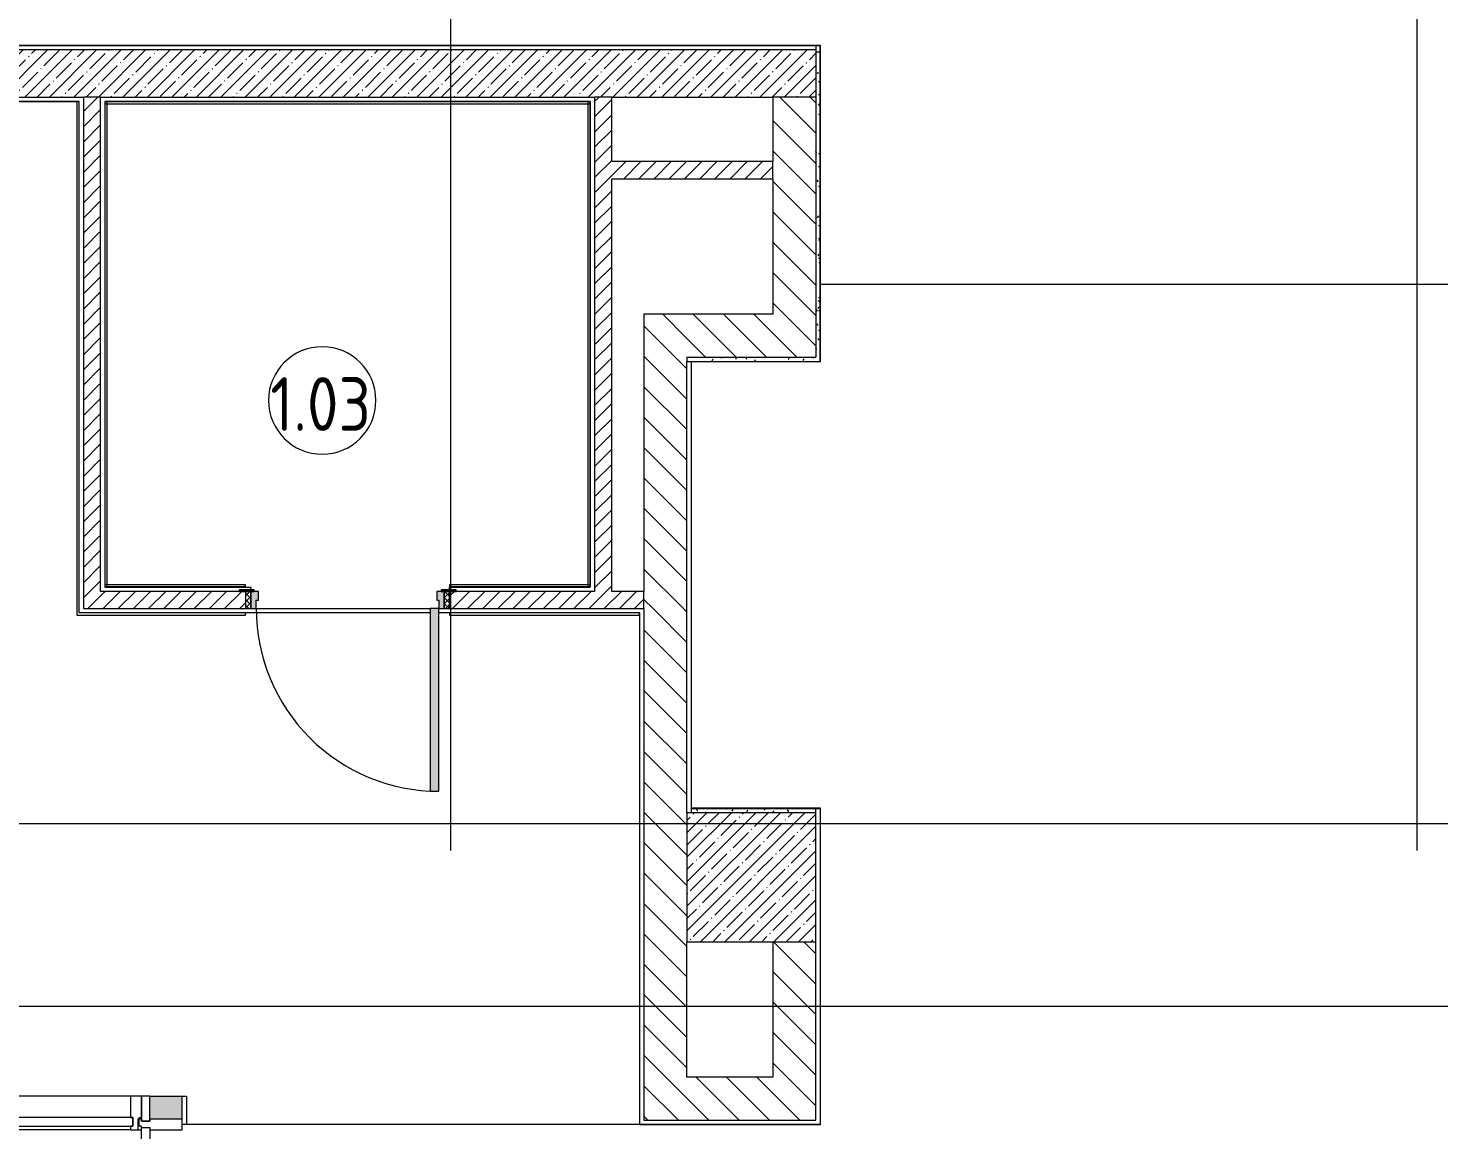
# Model space of a CAD drawing. Header units: millimetres. Extents: x -7229 to 193500, y -8553 to 29000.
# Drawn here: x 141816 to 148383, y 20725 to 25851 of the extents above; entities that cross this region are included whole.
import ezdxf

# ---------------------------------------------------------------- set-up
doc = ezdxf.new("R2010")
doc.units = ezdxf.units.MM
doc.linetypes.add('Осевая', pattern=[15875, 3175, -2381.25, 7937.5, -2381.25])
for name, color, linetype, lineweight in [('A-AREA-IDEN', 7, 'Continuous', 9), ('A-GLAZ-CURT-2', 7, 'Continuous', 9), ('A-GLAZ-CWMG-3', 7, 'Continuous', 9), ('A-WALL-4', 7, 'Continuous', 13), ('I-WALL-5', 7, 'Continuous', 9), ('S-COLS-2', 7, 'Continuous', 9), ('Оси', 7, 'Continuous', 9), ('Оси-2', 7, 'Осевая', 9)]:
    doc.layers.add(name, color=color, linetype=linetype, lineweight=lineweight)
for name, color, linetype, lineweight, true_color in [('A-DETL-GENF-7', 7, 'Continuous', 9, 0xaaaaaa), ('A-DETL-GENF-8', 7, 'Continuous', 9, 0xe2e2e2), ('A-DOOR-4', 7, 'Continuous', 9, 0xaaaaaa), ('A-DOOR-5', 7, 'Continuous', 9, 0xe2e2e2), ('A-DOOR-FRAM-4', 7, 'Continuous', 9, 0xe2e2e2), ('A-DOOR-FRAM-5', 7, 'Continuous', 9, 0xaaaaaa), ('A-FLOR-3', 7, 'Continuous', 9, 0xaaaaaa), ('A-GLAZ-CWMG-4', 7, 'Continuous', 9, 0x383e42), ('I-WALL-7', 9, 'Continuous', 9, 0x808080)]:
    doc.layers.add(name, color=color, linetype=linetype, lineweight=lineweight, true_color=true_color)
doc.styles.add('GOST Common', font='GOST_Common.ttf', dxfattribs={"width": 0.9, "height": 250})
pattern_1 = [(45, (135772.895, 0), (-35.35534, 35.35534), [])]
pattern_2 = [(135, (135772.9, 0), (-70.71068, -70.71068), [])]
pattern_3 = [(0, (135772.895, 0), (121.92, 30.48), [10.058, -81.382, 10.058, -81.382, -487.68]), (0, (135772.895, 0), (121.92, 30.48), [-182.88, 10.058, -172.822, 10.058, -81.382, -213.36]), (0, (135772.895, 0), (121.92, 30.48), [-457.2, 10.058, -50.902, 10.058, -142.342]), (120, (135818.615, 15.24), (-87.356454, 90.345817), [10.058, -81.382, 10.058, -81.382, -487.68]), (120, (135818.615, 15.24), (-87.356454, 90.345817), [-182.88, 10.058, -172.822, 10.058, -81.382, -213.36]), (120, (135818.615, 15.24), (-87.356454, 90.345817), [-457.2, 10.058, -50.902, 10.058, -142.342]), (240, (135833.855, 76.2), (-34.563546, -120.825817), [10.058, -81.382, 10.058, -81.382, -487.68]), (240, (135833.855, 76.2), (-34.563546, -120.825817), [-182.88, 10.058, -172.822, 10.058, -81.382, -213.36]), (240, (135833.855, 76.2), (-34.563546, -120.825817), [-457.2, 10.058, -50.902, 10.058, -142.342])]

# ---------------------------------------------------------------- blocks, each defined once
blk = doc.blocks.new('Прямоугольный импост - Импост структурный с накладкой - 160мм-19877844-План зашивки приборов отопления в осях 1-12')
at = {"layer": 'A-GLAZ-CWMG-3'}
for p, q in [((-50, 0), (-50, 17)), ((-50, 17), (0, 17)), ((-40, 0), (-50, 0)), ((-40, -40), (-40, 0)), ((0, 0), (-10, 0)), ((-10, 0), (-10, -40)), ((0, 7), (0, 0)), ((-50, -140), (-50, -40)), ((-50, -40), (-40, -40)), ((-10, -40), (0, -40)), ((0, -40), (0, -140)), ((0, -140), (-50, -140))]:
    blk.add_line(p, q, dxfattribs=at)
blk = doc.blocks.new('Прямоугольный импост - Импост структурный с накладкой - 190мм-24242608-План зашивки приборов отопления в осях 1-12')
at = {"layer": 'A-GLAZ-CWMG-4'}
for points in [[(6760, 20775), (6760, 20882), (6610, 20882), (6610, 20775), (6650.3, 20775)], [(6560, 20775), (6570, 20775), (6570, 20782), (6560, 20782)]]:
    blk.add_hatch(color=256, dxfattribs=at).paths.add_polyline_path(points)
at = {"layer": 'A-GLAZ-CWMG-3'}
for p in [(6610, 20882), (6760, 20775)]:
    blk.add_line(p, (6760, 20882), dxfattribs=at)
blk = doc.blocks.new('110_Дверь_СКБ_1Ст_Внутренняя1 - Д-8т 950x2100h_СУ-31746493-План зашивки приборов отопления в осях 1-12')
at = {"layer": 'A-DOOR-4'}
h = blk.add_hatch(dxfattribs=at)
h.set_pattern_fill('FP_25', color=256, style=0, pattern_type=2)
h.set_pattern_definition([(135, (1826.41, 104.685), (-14.14214, -14.14214), []), (225, (1826.41, 104.685), (14.14214, -14.14214), [])])
h.paths.add_polyline_path([(462.5, 40), (462.5, -40), (487.5, -40), (487.5, 40)])
at = {"layer": 'A-DOOR-5'}
h = blk.add_hatch(color=256, dxfattribs=at)
h.paths.add_polyline_path([(462.5, 40), (437.5, 40), (437.5, 0), (427.5, 0), (427.5, -40), (462.5, -40)])
h.paths.add_polyline_path([(-437.5, 40), (-437.5, -40), (-402.5, -40), (-402.5, 0), (-412.5, 0), (-412.5, 40), (-422.5, 40)])
at = {"layer": 'A-DOOR-FRAM-4'}
for points in [[(-412.5, 890), (-412.5, 40), (-372.5, 40), (-372.5, 890)], [(-422.5, -40), (-492.5, -40), (-492.5, -48), (-422.5, -48)], [(462.5, -40), (447.5, -40), (447.5, -48), (517.5, -48), (517.5, -40), (487.5, -40)]]:
    blk.add_hatch(color=256, dxfattribs=at).paths.add_polyline_path(points)
at = {"layer": 'A-DOOR-FRAM-5'}
h = blk.add_hatch(dxfattribs=at)
h.set_pattern_fill('FP_26', color=256, style=0, pattern_type=2)
h.set_pattern_definition([(45, (-296.384, 104.685), (-14.1421, 14.1421), []), (135, (-296.384, 104.685), (-14.1421, -14.1421), [])])
h.paths.add_polyline_path([(-462.5, 40), (-462.5, -40), (-437.5, -40), (-437.5, 40)])
at = {"layer": 'A-DOOR-4'}
for p, q in [((-412.5, 890), (-412.5, 40)), ((-372.5, 890), (-412.5, 890)), ((-372.5, 40), (-372.5, 890)), ((-412.5, 40), (-372.5, 40))]:
    blk.add_line(p, q, dxfattribs=at)
blk.add_arc((-412.5, 40), 850, 360, 90, dxfattribs=at)
at = {"layer": 'A-DOOR-FRAM-5'}
for p, q in [((-437.5, 40), (-462.5, 40)), ((-462.5, 40), (-462.5, -40)), ((-412.5, 40), (-437.5, 40)), ((-437.5, 40), (-437.5, -40)), ((-437.5, -40), (-437.5, 40)), ((-412.5, 0), (-412.5, 40)), ((-402.5, 0), (-412.5, 0)), ((-402.5, -40), (-402.5, 0)), ((437.5, 0), (427.5, 0)), ((427.5, 0), (427.5, -40)), ((437.5, 40), (437.5, 0)), ((462.5, 40), (437.5, 40)), ((462.5, -40), (462.5, 40)), ((487.5, 40), (462.5, 40)), ((462.5, 40), (462.5, -40)), ((487.5, -40), (487.5, 40)), ((-422.5, -40), (-492.5, -40)), ((-492.5, -40), (-492.5, -48)), ((-492.5, -48), (-422.5, -48)), ((-462.5, -40), (-437.5, -40)), ((-422.5, -39), (-437.5, -39)), ((-437.5, -39), (-437.5, -40)), ((-437.5, -40), (-402.5, -40)), ((-437.5, -40), (-422.5, -40)), ((-422.5, -40), (-422.5, -39)), ((-422.5, -48), (-422.5, -40)), ((427.5, -40), (462.5, -40)), ((462.5, -39), (447.5, -39)), ((447.5, -39), (447.5, -40)), ((447.5, -40), (462.5, -40)), ((517.5, -40), (447.5, -40)), ((447.5, -40), (447.5, -48)), ((447.5, -48), (517.5, -48)), ((462.5, -40), (462.5, -39)), ((462.5, -40), (487.5, -40)), ((517.5, -48), (517.5, -40))]:
    blk.add_line(p, q, dxfattribs=at)
blk = doc.blocks.new('Системная панель - Стекло - 40мм-31929511-План зашивки приборов отопления в осях 1-12')
at = {"layer": 'A-GLAZ-CURT-2'}
for p, q in [((58.5, 40), (-58.5, 40)), ((-58.5, 40), (-58.5, 0)), ((-58.5, 0), (58.5, 0)), ((58.5, 0), (58.5, 40))]:
    blk.add_line(p, q, dxfattribs=at)
blk = doc.blocks.new('Системная панель - Стекло - 40мм-23770450-План зашивки приборов отопления в осях 1-12')
at = {"layer": 'A-GLAZ-CURT-2'}
h = blk.add_hatch(dxfattribs=at)
h.set_pattern_fill('FP_173', color=256, style=0, pattern_type=2)
h.set_pattern_definition([(45, (-6157.5, -20642), (-282.843, 282.843), [200, -600]), (45, (-6357.5, -20742), (-282.843, 282.843), [600, -200]), (45, (-5957.5, -20842), (-282.843, 282.843), [200, -600])])
h.paths.add_polyline_path([(462.5, 0), (472.5, 0), (472.5, 40), (-472.5, 40), (-472.5, 0), (256.5, 0)])
for p, q in [((472.5, 40), (-472.5, 40)), ((-472.5, 40), (-472.5, 0)), ((-472.5, 0), (472.5, 0)), ((472.5, 0), (472.5, 40))]:
    blk.add_line(p, q, dxfattribs=at)
blk = doc.blocks.new('Прямоугольный импост - Импост структурный с накладкой - 160мм-23770448-План зашивки приборов отопления в осях 1-12')
at = {"layer": 'A-GLAZ-CWMG-3'}
for p, q in [((6520, 20882), (5595, 20882)), ((6520, 20725), (5595, 20725))]:
    blk.add_line(p, q, dxfattribs=at)
blk = doc.blocks.new('Прямоугольный импост - Импост структурный с накладкой - 190мм-V146-План зашивки приборов отопления в осях 1-12')
at = {"layer": 'A-GLAZ-CWMG-3'}
for p, q in [((-25, 0), (-25, 17)), ((-25, 17), (25, 17)), ((-15, 0), (-25, 0)), ((-15, -40), (-15, 0)), ((25, 17), (25, 0)), ((-25, -190), (-25, -40)), ((-25, -40), (-15, -40)), ((25, -40), (25, -190)), ((25, -190), (-25, -190))]:
    blk.add_line(p, q, dxfattribs=at)
blk = doc.blocks.new('Дверь_Витражная_остекление_ - ДВН_ДАО_Главный вход_1800 в свету 3-32257949-План зашивки приборов отопления в осях 1-12')
at = {"layer": 'A-DETL-GENF-8'}
for points in [[(-707, -17), (-752, -17), (-752, -504), (-707, -504), (-707, -109.5)], [(860, -256), (860, -17), (815, -17), (815, -1000), (860, -1000)]]:
    blk.add_hatch(color=256, dxfattribs=at).paths.add_polyline_path(points)
at = {"layer": 'A-DETL-GENF-7'}
for p, q in [((-752, -504), (-752, -17)), ((-752, -17), (-752, -504)), ((-707, -504), (-707, -17)), ((-707, -504), (-707, -17)), ((815, -1000), (815, -17)), ((815, -17), (815, -1000)), ((860, -1000), (860, -17)), ((860, -1000), (860, -17)), ((-752, -80), (-707, -80)), ((-742, -424), (-742, -80)), ((-698, -424), (-698, -80)), ((806, -920), (806, -80)), ((860, -80), (815, -80)), ((850, -920), (850, -80)), ((-752, -424), (-707, -424)), ((-752, -504), (-707, -504)), ((-752, -504), (-707, -504)), ((860, -920), (815, -920)), ((860, -1000), (815, -1000)), ((815, -1000), (860, -1000))]:
    blk.add_line(p, q, dxfattribs=at)
at = {"layer": 'A-DOOR-4'}
for p, q in [((-860, 40), (-752, 40)), ((-860, 0), (-860, 40)), ((-752, 40), (-752, 0)), ((752, 40), (860, 40)), ((752, 0), (752, 40)), ((860, 40), (860, 0)), ((-752, 0), (-860, 0)), ((-752, -504), (-752, -17)), ((860, 0), (752, 0)), ((752, -1000), (752, -17))]:
    blk.add_line(p, q, dxfattribs=at)
for centre, radius, start, end in [((-752, 0), 504, 270, 358.05756), ((752, 0), 1000, 180.97682, 270)]:
    blk.add_arc(centre, radius, start, end, dxfattribs=at)
blk = doc.blocks.new('BSC_Колонна _Прямоугольная - 600х600-23998051-План зашивки приборов отопления в осях 1-12')
at = {"layer": 'S-COLS-2'}
h = blk.add_hatch(dxfattribs=at)
h.set_pattern_fill('FP_191', color=256, style=0, pattern_type=2)
h.set_pattern_definition([(45, (-9410, -21900), (-57.02463, 57.02463), []), (45, (-9352.975, -21900), (-57.02463, 57.02463), [100.806, -20.161, 3.353, -16.808])])
h.paths.add_polyline_path([(300, -300), (300, 300), (-300, 300), (-300, -300), (2.1, -300)])
for p, q in [((300, 300), (-300, 300)), ((-300, 300), (-300, -300)), ((300, -300), (300, 300)), ((-300, -300), (300, -300))]:
    blk.add_line(p, q, dxfattribs=at)
blk = doc.blocks.new('Марка_Помещения - Номер-25198446-План зашивки приборов отопления в осях 1-12')
at = {"layer": 'A-AREA-IDEN'}
for start, end in [(360, 180), (180, 360)]:
    blk.add_arc((0, 0), 2.5, start, end, dxfattribs=at)

msp = doc.modelspace()

# ---------------------------------------------------------------- hatches: boundary and pattern name
at = {"layer": 'I-WALL-5'}
h = msp.add_hatch(dxfattribs=at)
h.set_pattern_fill('FP_114', color=256, style=0, pattern_type=2)
h.set_pattern_definition([(45, (135772.895, 0), (-57.02463, 57.02463), []), (45, (135829.92, 0), (-57.02463, 57.02463), [100.806, -20.161, 3.353, -16.808])])
h.paths.add_polyline_path([(142152.9, 25530), (145482.9, 25530), (145482.9, 25750), (139832.9, 25750), (139832.9, 25530), (142086.9, 25530)])
h = msp.add_hatch(dxfattribs=at)
h.set_pattern_fill('FP_132', color=256, style=0, pattern_type=2)
h.set_pattern_definition(pattern_1)
h.paths.add_polyline_path([(142086.9, 23150), (142152.9, 23150), (142152.9, 25530), (142072.9, 25530), (142072.9, 23150)])
h = msp.add_hatch(dxfattribs=at)
h.set_pattern_fill('FP_132', color=256, style=0, pattern_type=2)
h.set_pattern_definition(pattern_1)
h.paths.add_polyline_path([(144452.9, 23230), (144532.9, 23230), (144532.9, 25530), (144452.9, 25530), (144452.9, 23250)])
h = msp.add_hatch(dxfattribs=at)
h.set_pattern_fill('FP_131', color=256, style=0, pattern_type=2)
h.set_pattern_definition(pattern_2)
h.paths.add_polyline_path([(145482.9, 24520), (145482.9, 25530), (145282.9, 25530), (145282.9, 24520)])
h = msp.add_hatch(dxfattribs=at)
h.set_pattern_fill('FP_132', color=256, style=0, pattern_type=2)
h.set_pattern_definition(pattern_1)
h.paths.add_polyline_path([(144532.9, 25150), (145282.9, 25150), (145282.9, 25230), (144532.9, 25230)])
h = msp.add_hatch(dxfattribs=at)
h.set_pattern_fill('FP_131', color=256, style=0, pattern_type=2)
h.set_pattern_definition(pattern_2)
h.paths.add_polyline_path([(144777.3, 23150), (144882.9, 23150), (144882.9, 24520), (144682.9, 24520), (144682.9, 23150)])
h = msp.add_hatch(dxfattribs=at)
h.set_pattern_fill('FP_131', color=256, style=0, pattern_type=2)
h.set_pattern_definition(pattern_2)
h.paths.add_polyline_path([(145282.9, 24320), (145482.9, 24320), (145482.9, 24520), (144882.9, 24520), (144882.9, 24320), (144902.9, 24320)])
h = msp.add_hatch(dxfattribs=at)
h.set_pattern_fill('FP_132', color=256, style=0, pattern_type=2)
h.set_pattern_definition(pattern_1)
h.paths.add_polyline_path([(142827.9, 23150), (142827.9, 23230), (142152.9, 23230), (142152.9, 23150), (142552.9, 23150)])
h.paths.add_polyline_path([(144532.9, 23150), (144682.9, 23150), (144682.9, 23230), (143777.9, 23230), (143777.9, 23150), (144452.9, 23150)])
h = msp.add_hatch(dxfattribs=at)
h.set_pattern_fill('FP_131', color=256, style=0, pattern_type=2)
h.set_pattern_definition(pattern_2)
h.paths.add_polyline_path([(144777.3, 20970), (144882.9, 20970), (144882.9, 23150), (144682.9, 23150), (144682.9, 20970)])
h = msp.add_hatch(dxfattribs=at)
h.set_pattern_fill('FP_131', color=256, style=0, pattern_type=2)
h.set_pattern_definition(pattern_2)
h.paths.add_polyline_path([(145282.9, 20970), (145482.9, 20970), (145482.9, 21600), (145282.9, 21600), (145282.9, 21193.5)])
h = msp.add_hatch(dxfattribs=at)
h.set_pattern_fill('FP_131', color=256, style=0, pattern_type=2)
h.set_pattern_definition(pattern_2)
h.paths.add_polyline_path([(144777.3, 20770), (145482.9, 20770), (145482.9, 20970), (144682.9, 20970), (144682.9, 20770)])
at = {"layer": 'I-WALL-7'}
h = msp.add_hatch(dxfattribs=at)
h.set_pattern_fill('FP_203', color=256, style=0, pattern_type=2)
h.set_pattern_definition(pattern_3)
h.paths.add_polyline_path([(145502.9, 24320), (145502.9, 25739), (145482.9, 25739), (145482.9, 24320)])
h = msp.add_hatch(dxfattribs=at)
h.set_pattern_fill('FP_203', color=256, style=0, pattern_type=2)
h.set_pattern_definition(pattern_3)
h.paths.add_polyline_path([(144882.9, 24300), (145502.9, 24300), (145502.9, 24320), (144882.9, 24320)])
h = msp.add_hatch(dxfattribs=at)
h.set_pattern_fill('FP_203', color=256, style=0, pattern_type=2)
h.set_pattern_definition(pattern_3)
h.paths.add_polyline_path([(145447.6, 22200), (145482.9, 22200), (145482.9, 22220), (144902.9, 22220), (144902.9, 22200)])

# ---------------------------------------------------------------- linework, layer by layer
at = {"layer": 'A-FLOR-3'}
for p, q in [((145482.9, 25770), (145482.9, 25750)), ((145502.9, 24660), (150121.7, 24660)), ((145503.9, 24299), (144902.9, 24299)), ((142827.9, 23250), (142852.9, 23250)), ((142852.9, 23250), (142852.9, 23238)), ((143777.9, 23238), (143777.9, 23250)), ((143687.9, 23130), (142827.9, 23130)), ((142877.9, 23150), (143687.9, 23150)), ((143777.9, 23130), (143727.9, 23130)), ((145482.9, 22220), (145502.9, 22220)), ((145502.9, 22220), (145502.9, 20750)), ((142532.9, 20882), (142552.9, 20882)), ((142552.9, 20882), (142552.9, 20750)), ((144662.9, 20750), (142532.9, 20750))]:
    msp.add_line(p, q, dxfattribs=at)
at = {"layer": 'A-WALL-4'}
for p, q in [((142041.9, 25509), (142041.9, 25510)), ((142152.9, 25530), (142072.9, 25530)), ((142183.9, 25510), (142172.9, 25510)), ((142172.9, 25510), (142172.9, 25499)), ((144432.9, 25510), (144421.9, 25510)), ((144432.9, 25499), (144432.9, 25510)), ((144532.9, 25530), (144452.9, 25530)), ((145482.9, 25530), (145282.9, 25530)), ((145282.9, 25150), (145282.9, 25230)), ((144882.9, 24320), (145482.9, 24320)), ((144882.9, 24320), (144882.9, 24300)), ((144902.9, 24300), (145502.9, 24300)), ((142172.9, 23261), (142172.9, 23250)), ((142172.9, 23250), (142183.9, 23250)), ((144421.9, 23250), (144432.9, 23250)), ((144432.9, 23250), (144432.9, 23261)), ((144682.9, 23150), (144682.9, 23230)), ((144661.9, 23119), (144661.9, 23130)), ((144902.9, 22220), (145482.9, 22220))]:
    msp.add_line(p, q, dxfattribs=at)
at = {"layer": 'I-WALL-5'}
for p, q in [((145503.9, 25771), (139832.9, 25771)), ((139832.9, 25770), (145502.9, 25770)), ((145482.9, 25750), (139832.9, 25750)), ((145482.9, 25750), (145482.9, 24320)), ((145502.9, 24300), (145502.9, 25770)), ((145503.9, 24299), (145503.9, 25771)), ((145502.9, 25739), (145482.9, 25739)), ((139832.9, 25530), (142072.9, 25530)), ((142052.9, 25510), (139832.9, 25510)), ((139832.9, 25509), (142041.9, 25509)), ((142041.9, 25509), (142041.9, 23119)), ((142052.9, 23130), (142052.9, 25510)), ((142072.9, 25530), (142072.9, 23150)), ((142152.9, 23230), (142152.9, 25530)), ((142152.9, 25530), (144452.9, 25530)), ((142172.9, 25499), (142172.9, 23261)), ((142172.9, 25499), (144432.9, 25499)), ((142173.9, 25509), (144431.9, 25509)), ((142173.9, 23251), (142173.9, 25509)), ((144421.9, 25510), (142183.9, 25510)), ((142183.9, 23250), (142183.9, 25510)), ((144421.9, 25510), (144421.9, 23250)), ((144431.9, 25509), (144431.9, 23251)), ((144432.9, 23261), (144432.9, 25499)), ((144452.9, 25530), (144452.9, 23230)), ((144532.9, 25530), (145282.9, 25530)), ((144532.9, 25230), (144532.9, 25530)), ((145282.9, 25530), (145282.9, 25230)), ((145282.9, 25230), (144532.9, 25230)), ((144532.9, 23230), (144532.9, 25150)), ((144532.9, 25150), (145282.9, 25150)), ((145282.9, 25150), (145282.9, 24520)), ((144682.9, 24520), (144682.9, 23230)), ((145282.9, 24520), (144682.9, 24520)), ((144882.9, 22200), (144882.9, 24300)), ((144882.9, 24300), (144902.9, 24300)), ((144902.9, 24300), (144902.9, 22200)), ((144903.9, 22220), (144903.9, 24300)), ((142827.9, 23261), (142172.9, 23261)), ((142827.9, 23251), (142173.9, 23251)), ((142183.9, 23250), (142827.9, 23250)), ((142827.9, 23250), (142827.9, 23261)), ((144432.9, 23261), (143777.9, 23261)), ((143777.9, 23261), (143777.9, 23250)), ((144431.9, 23251), (143777.9, 23251)), ((143777.9, 23250), (144421.9, 23250)), ((142797.9, 23230), (142152.9, 23230)), ((144452.9, 23230), (143807.9, 23230)), ((144682.9, 23230), (144532.9, 23230)), ((142041.9, 23119), (142827.9, 23119)), ((142827.9, 23130), (142052.9, 23130)), ((142072.9, 23150), (142827.9, 23150)), ((142827.9, 23119), (142827.9, 23130)), ((143777.9, 23150), (144682.9, 23150)), ((144662.9, 23130), (143777.9, 23130)), ((143777.9, 23130), (143777.9, 23119)), ((143777.9, 23119), (144661.9, 23119)), ((144661.9, 23119), (144661.9, 20749)), ((144662.9, 20750), (144662.9, 23130)), ((144682.9, 23150), (144682.9, 20770)), ((145503.9, 22221), (144902.9, 22221)), ((145482.9, 22200), (145482.9, 22220)), ((145503.9, 20749), (145503.9, 22221)), ((144882.9, 20970), (144882.9, 21600)), ((145282.9, 21600), (145282.9, 20970)), ((145482.9, 20770), (145482.9, 21600)), ((145282.9, 20970), (144882.9, 20970)), ((144682.9, 20770), (145482.9, 20770)), ((144661.9, 20749), (145503.9, 20749)), ((145502.9, 20750), (144662.9, 20750))]:
    msp.add_line(p, q, dxfattribs=at)
at = {"layer": 'Оси'}
for p, q in [((143782.9, 24898.1), (143782.9, 27398.1)), ((148282.9, 24898.1), (148282.9, 27398.1))]:
    msp.add_line(p, q, dxfattribs=at)
at = {"layer": 'Оси-2'}
for p, q in [((143782.9, 593.7), (143782.9, 24898.1)), ((148282.9, 593.7), (148282.9, 24898.1)), ((135044.1, 22150), (171808.9, 22150)), ((135044.1, 21300), (171808.9, 21300))]:
    msp.add_line(p, q, dxfattribs=at)

# ---------------------------------------------------------------- block references
at = {"layer": 'A-AREA-IDEN', "xscale": 99.99999999999993, "yscale": 99.99999999999993, "zscale": 99.99999999999993}
msp.add_blockref('Марка_Помещения - Номер-25198446-План зашивки приборов отопления в осях 1-12', (143184.9, 24118.5), dxfattribs=at)
at = {"layer": 'A-DOOR-4'}
for name, p, rotation in [('110_Дверь_СКБ_1Ст_Внутренняя1 - Д-8т 950x2100h_СУ-31746493-План зашивки приборов отопления в осях 1-12', (143315.4, 23190), 180), ('Дверь_Витражная_остекление_ - ДВН_ДАО_Главный вход_1800 в свету 3-32257949-План зашивки приборов отопления в осях 1-12', (142342.9, 19875), 269.9999999999999)]:
    msp.add_blockref(name, p, dxfattribs=dict(at, rotation=rotation))
at = {"layer": 'A-GLAZ-CURT-2', "rotation": 269.9999999999999}
msp.add_blockref('Системная панель - Стекло - 40мм-31929511-План зашивки приборов отопления в осях 1-12', (142342.9, 20823.5), dxfattribs=at)
at = {"layer": 'A-GLAZ-CURT-2'}
msp.add_blockref('Системная панель - Стекло - 40мм-23770450-План зашивки приборов отопления в осях 1-12', (141830.4, 20742), dxfattribs=at)
at = {"layer": 'A-GLAZ-CWMG-3'}
for name in ['Прямоугольный импост - Импост структурный с накладкой - 160мм-23770448-План зашивки приборов отопления в осях 1-12', 'Прямоугольный импост - Импост структурный с накладкой - 190мм-24242608-План зашивки приборов отопления в осях 1-12']:
    msp.add_blockref(name, (135772.9, 0), dxfattribs=at)
at = {"layer": 'A-GLAZ-CWMG-3', "extrusion": (0, 0, -1)}
for name, p, rotation in [('Прямоугольный импост - Импост структурный с накладкой - 160мм-19877844-План зашивки приборов отопления в осях 1-12', (-142342.9, 20742), 180), ('Прямоугольный импост - Импост структурный с накладкой - 190мм-V146-План зашивки приборов отопления в осях 1-12', (-142342.9, 20750), 270.0000000000001)]:
    msp.add_blockref(name, p, dxfattribs=dict(at, rotation=rotation))
at = {"layer": 'S-COLS-2'}
msp.add_blockref('BSC_Колонна _Прямоугольная - 600х600-23998051-План зашивки приборов отопления в осях 1-12', (145182.9, 21900), dxfattribs=at)

# ---------------------------------------------------------------- texts
at = {"layer": 'A-AREA-IDEN', "insert": (142943, 24227.1), "char_height": 250, "width": 606.076, "attachment_point": 1, "style": 'GOST Common'}
msp.add_mtext('1.03', dxfattribs=at)

doc.saveas('drawing.dxf')
